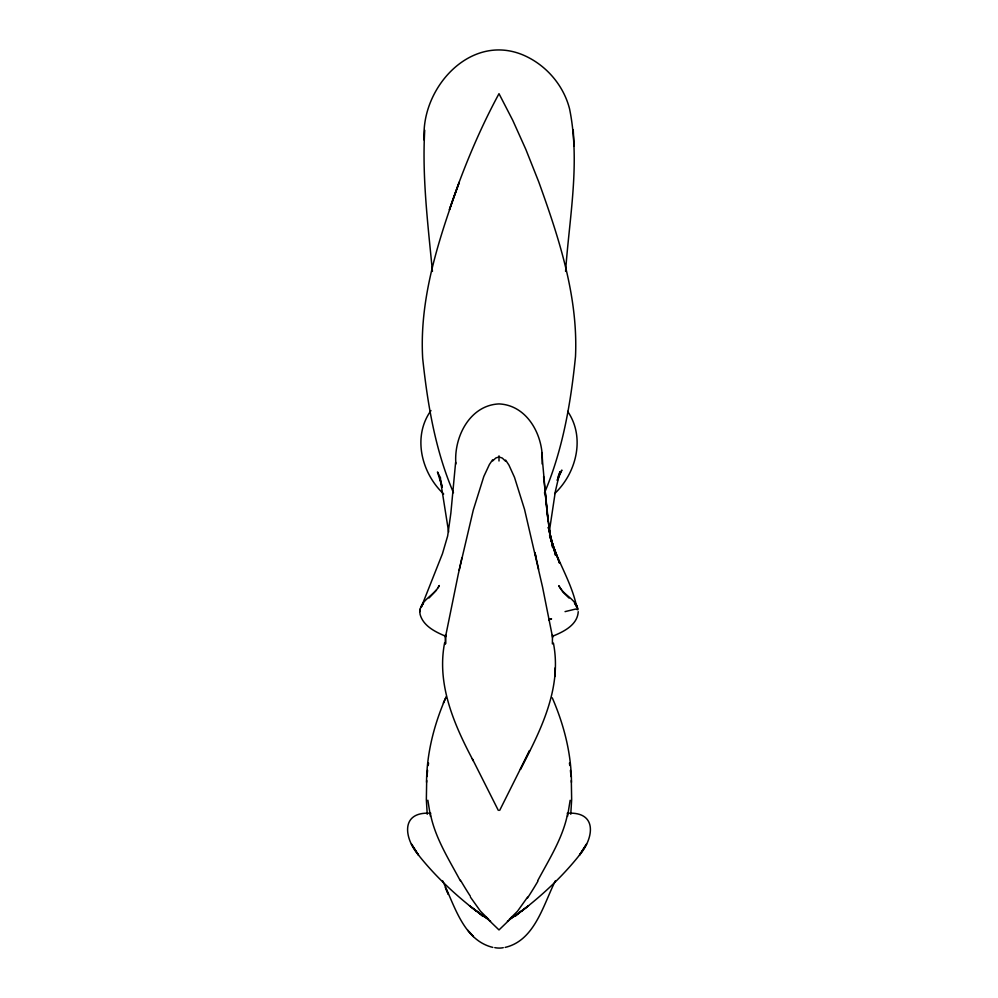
<?xml version="1.0" encoding="UTF-8"?>
<svg xmlns="http://www.w3.org/2000/svg" width="998" height="998" viewBox="0 0 998 998"><rect width="100%" height="100%" fill="white"/><g stroke="black" fill="none" stroke-linecap="round" stroke-linejoin="round"><path stroke-width="1.5" d="M426.533 782.282C426.732 753.066 434.192 724.224 445.832 697.565M542.114 463.983C544.397 437.448 528.366 405.213 499 403.916C469.634 405.213 453.603 437.448 455.886 463.983M499.674 810.401L529.589 750.596L520.407 769.358C540.604 730.711 562.223 688.109 553.416 643.086M554.813 676.569L555.212 667.799M424.25 140.219C420.208 89.271 469.285 33.059 522.441 54.715C545.407 64.246 563.433 84.755 569.571 108.894C580.474 162.424 569.309 217.614 565.579 271.394M424.724 130.251C422.004 177.419 427.98 224.538 432.433 271.431M426.682 780.473L426.346 799.648L427.231 814.256M578.229 611.674C577.543 625.022 563.433 631.846 552.63 636.213M455.624 462.286L450.859 513.159L447.665 535.938L442.476 553.665L421.268 607.196L422.69 604.227M426.957 776.619L427.581 770.369M570.769 814.256L571.654 799.648L571.318 780.473M537.673 880.785C549.1 859.378 562.934 837.833 567.6 813.807L567.226 813.258C598.101 811.224 593.71 838.594 579.501 855.074C562.735 876.207 542.8 894.794 521.48 911.249L528.516 905.747L510.252 919.071M444.659 642.6C436.438 684.391 454.19 724.835 473.351 760.9M549.362 531.285L555.375 491.353L559.94 471.717L557.296 480.2M428.217 765.503L428.566 763.058M570.145 800.284L567.538 816.352M445.432 637.198L458.332 573.9L473.277 510.078L483.83 476.445L489.419 464.469L492.6 459.804M437.997 587.785L439.32 585.502C434.242 596.031 417.937 600.871 420.083 614.369C423.277 626.12 435.44 631.971 445.757 636.287M419.821 611.599L420.37 608.68M461.912 557.695L459.142 570.207M511.238 917.461L510.789 918.422L515.679 915.528M557.333 480.3L561.886 470.083L558.206 476.333M544.446 493.012C562.785 449.774 570.806 403.067 575.497 356.585C578.254 296.443 558.855 237.724 538.72 181.823L525.846 149.413L512.76 120.346L499 93.687C478.903 130.726 462.885 169.822 449.374 209.705L459.292 182.147C439.058 238.485 419.148 297.716 422.678 358.369C427.581 404.165 435.215 450.16 453.479 492.738M555.449 880.698C543.423 904.475 534.853 940.59 505.125 947.401M443.361 703.016L446.356 696.467M430.961 410.565C412.211 436.65 421.48 473.139 443.686 494.01M527.555 897.152L517.538 911.199L509.217 919.47M422.266 604.988L423.476 603.279M436.525 590.08L429.065 597.977M554.651 493.623C576.42 472.977 585.502 437.336 567.637 411.363M511.937 917.449L499 929.936L486.063 917.449M492.663 460.914L495.831 457.982L499 456.959L502.281 458.057L505.562 461.188M515.305 916.039L521.829 910.837L515.604 915.777M512.236 917.237L514.469 915.952M507.408 921.204L508.469 920.605M548.725 619.783L551.57 618.897L548.85 619.733M565.055 611.624L575.696 609.054L577.954 609.803C576.083 598.8 563.284 595.319 558.78 585.676L563.097 592.251L569.047 598.064M492.837 947.389C463.172 940.228 454.452 904.787 442.551 880.698M489.531 920.605L490.592 921.204M483.531 915.952L485.764 917.237M482.321 915.528L487.211 918.422L486.762 917.461M460.328 880.785C448.9 859.378 435.066 837.833 430.4 813.807L430.774 813.258C399.899 811.224 404.29 838.594 418.499 855.074C435.265 876.207 455.2 894.794 476.52 911.249L469.484 905.747L487.748 919.071M482.396 915.777L476.171 910.837L482.695 916.039M488.783 919.47L480.462 911.199L470.445 897.152M469.559 932.244L473.376 936.561L467.738 930.198M574.511 603.266L575.759 605.038M505.624 460.078L508.918 465.056L514.494 477.318L524.536 509.379L542.563 587.123L552.618 637.547M498.326 810.401L472.279 758.717M440.642 478.229L437.473 471.967L442.264 487.261L440.006 477.506L448.638 531.996M575.359 604.314L576.769 607.283C571.617 581.834 556.659 560.215 549.599 535.452M552.268 697.814C563.833 724.448 571.305 753.203 571.467 782.37M445.27 887.359L448.376 894.358L446.405 889.879M549.624 535.514L559.566 563.171L552.68 544.733L548.314 527.468M576.495 604.85L577.667 608.768M548.364 527.48L555.612 555.424L550.36 536.076L552.755 547.815L549.075 528.653L551.083 541.24L547.191 513.496L541.739 452.568M535.814 556.46L534.94 552.58L538.633 569.247M430.462 816.352L427.855 800.221M569.434 763.058L569.783 765.503M549.736 534.279L543.586 476.533M570.419 770.369L571.043 776.619M548.064 520.844L544.958 491.103M574.037 145.933L573.239 129.952M552.455 634.79L552.393 643.922M499 455.837L499 460.989M445.545 634.79L445.545 643.635M445.482 635.04L445.482 643.922M494.783 947.613A14.77 10.304 0 0 0 498.152 948.05L499.861 948.088A14.77 10.379 0.1 0 0 503.266 947.676M537.847 881.321A82.41 15.631 -61.6 0 1 527.455 898.075M470.357 896.229A82.41 14.808 61.4 0 1 460.515 880.248M583.743 848.45L579.501 855.074L586.537 844.108L583.743 848.45M414.257 848.45L411.463 844.108L418.499 855.074L414.257 848.45"/></g></svg>
